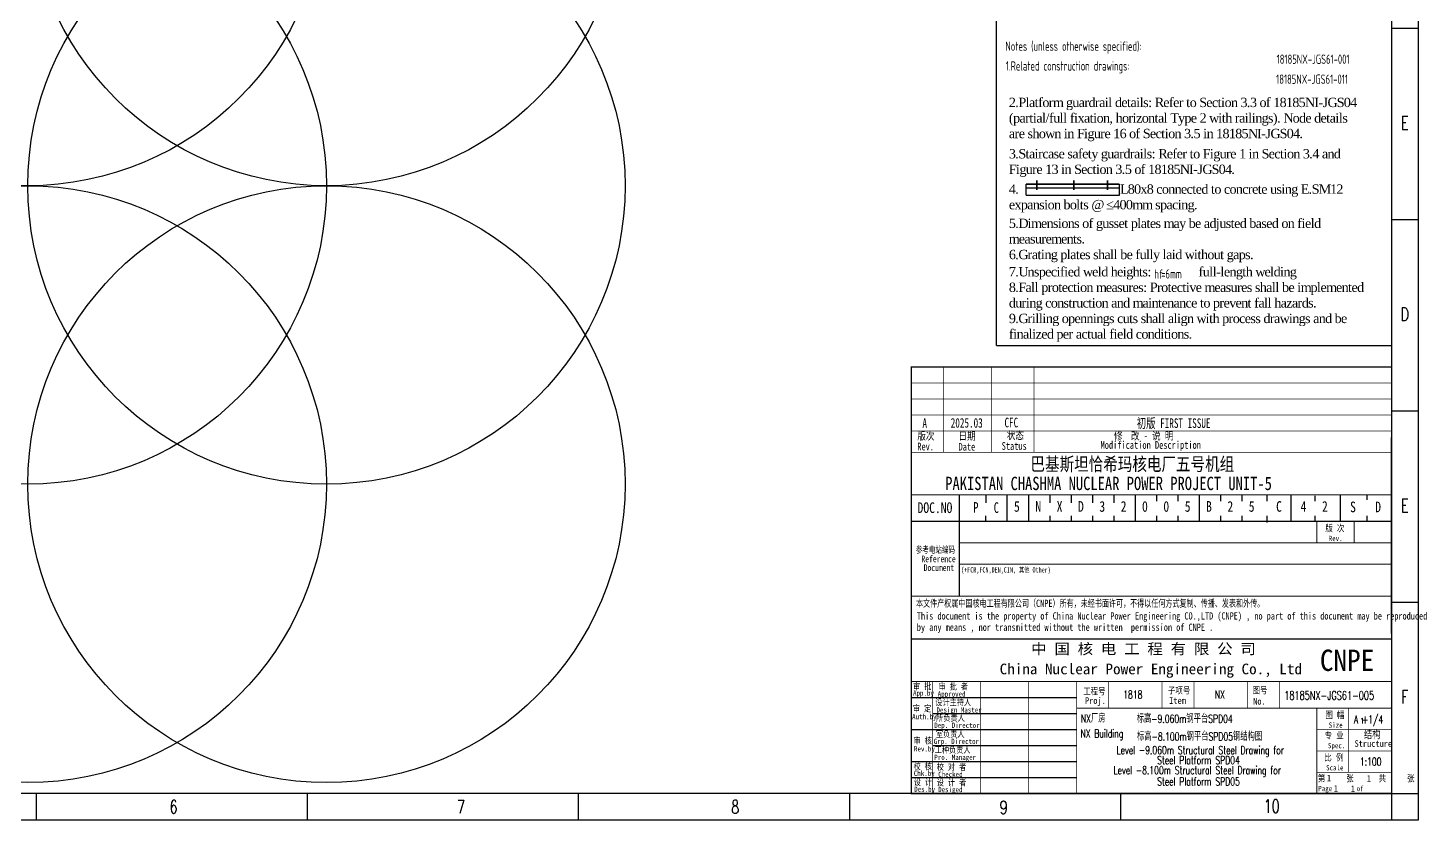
# Model space of a CAD drawing. Extents: x 8986 to 134227, y 7133 to 940687.
# Drawn here: x 61973 to 114088, y 490164 to 519882 of the extents above; entities that cross this region are included whole.
import ezdxf
from ezdxf.enums import TextEntityAlignment as Align

# ---------------------------------------------------------------- set-up
doc = ezdxf.new("R2010")
doc.units = 0
doc.linetypes.add('CONTINOUS', pattern=[0])
doc.layers.get('0').update_dxf_attribs({"linetype": 'CONTINUOUS'})
for name, color, linetype in [('1', 1, 'CONTINUOUS'), ('C77(文本)', 3, 'CONTINUOUS'), ('PUB_TEXT', 7, 'CONTINUOUS'), ('TK', 7, 'CONTINUOUS'), ('图框', 4, 'CONTINOUS'), ('标注', 3, 'CONTINUOUS')]:
    doc.layers.add(name, color=color, linetype=linetype)
doc.styles.add('CHINESE-3', font='romand.shx', dxfattribs={"width": 0.8, "bigfont": 'ochinese.shx'})
doc.styles.add('HZ', font='TXT.shx', dxfattribs={"width": 0.7, "bigfont": 'hz.shx'})
doc.styles.add('RH', font='romans.shx', dxfattribs={"width": 0.7, "bigfont": 'hz.shx'})
doc.styles.add('ROMAND', font='romand.shx', dxfattribs={"width": 0.7, "bigfont": 'ochinese.shx'})
doc.styles.add('TSSD_Rein', font='Tssdeng.shx', dxfattribs={"width": 0.7, "bigfont": 'hztxt.shx'})
doc.styles.add('宋体', font='', dxfattribs={"width": 0.7})
doc.styles.add('汉字', font='STFANGSO.TTF', dxfattribs={"width": 0.8, "height": 4})
doc.styles.get('宋体').set_extended_font_data('SimSun')

# ---------------------------------------------------------------- blocks, each defined once
blk = doc.blocks.new('*U49')
at = {"layer": '图框'}
blk.add_line((0, 500), (0, -500), dxfattribs=at)
blk = doc.blocks.new('*U50')
at = {"color": 0, "linetype": 'ByBlock', "lineweight": -2, "transparency": 16777216}
for p in [(50800, 0), (60960, 0), (71120, 0), (81280, 0), (91440, 0)]:
    blk.add_blockref('*U49', p, dxfattribs=at)

msp = doc.modelspace()

# ---------------------------------------------------------------- linework, layer by layer
at = {"color": 1}
for q in [(98281, 548564), (113096, 507973)]:
    msp.add_line((98281, 507973), q, dxfattribs=at)
at = {"color": 4, "linetype": 'Continuous'}
msp.add_line((96888, 502364), (96888, 498564), dxfattribs=at)
at = {"color": 4}
msp.add_line((97888, 502364), (97888, 502064), dxfattribs=at)
at = {"color": 0, "linetype": 'ByBlock', "ltscale": 0.1}
msp.add_lwpolyline([(8988, 549564), (114088, 549564), (114088, 490164), (8988, 490164)], close=True, dxfattribs=at)
for centre in [(61973, 525152), (73167, 525152), (61973, 513959), (73167, 513959), (61973, 502766), (73167, 502766)]:
    msp.add_circle(centre, 11193)
at = {"layer": '1', "color": 4}
for p, q in [((113055, 504500), (113055, 504500)), ((113055, 504500), (113055, 504500)), ((113055, 504500), (113055, 504500)), ((113055, 504500), (113055, 504500)), ((113055, 504500), (113055, 504500)), ((113055, 504500), (113055, 504500)), ((113055, 504500), (113055, 504500)), ((113055, 504500), (113055, 504500)), ((113088, 497170), (113088, 504500)), ((113088, 497170), (113088, 504500)), ((113058, 502988), (113058, 502988)), ((113058, 502988), (113058, 502988)), ((113058, 502988), (113058, 502988)), ((113058, 502988), (113058, 502988)), ((109325, 501385), (109325, 502385)), ((97888, 502264), (97888, 502264)), ((98688, 501364), (98688, 502364)), ((99488, 501364), (99488, 502364)), ((100288, 502064), (100288, 502364)), ((101088, 502064), (101088, 502364)), ((101888, 502064), (101888, 502364)), ((102688, 502064), (102688, 502364)), ((103488, 501364), (103488, 502364)), ((104288, 502135), (104288, 502364)), ((105088, 502135), (105088, 502364)), ((105888, 501364), (105888, 502364)), ((106688, 502135), (106688, 502364)), ((107488, 502135), (107488, 502364)), ((108425, 502135), (108425, 502364)), ((110225, 502135), (110225, 502335)), ((111175, 501364), (111175, 502364)), ((112175, 502185), (112175, 502374)), ((113088, 501364), (95088, 501364)), ((97888, 501364), (97888, 501585)), ((100288, 501364), (100288, 501585)), ((101088, 501364), (101088, 501585)), ((101888, 501364), (101888, 501585)), ((102688, 501364), (102688, 501585)), ((104288, 501364), (104288, 501585)), ((105088, 501364), (105088, 501585)), ((106688, 501364), (106688, 501585)), ((107488, 501364), (107488, 501585)), ((108425, 501335), (108425, 501585)), ((110225, 501385), (110225, 501585)), ((112175, 501385), (112175, 501585)), ((95088, 494764), (101288, 494764)), ((95888, 494164), (101288, 494164)), ((95088, 493564), (101288, 493564)), ((95888, 492964), (101288, 492964)), ((95088, 492364), (101288, 492364)), ((95088, 491764), (101288, 491764)), ((113088, 491164), (95088, 491164)), ((113088, 491164), (95088, 491164)), ((113088, 491164), (95088, 491164)), ((113088, 491164), (95088, 491164)), ((113088, 491164), (95088, 491164)), ((113088, 491164), (95088, 491164))]:
    msp.add_line(p, q, dxfattribs=at)
at = {"layer": '1', "color": 4, "ltscale": 0.8}
msp.add_line((95088, 500753), (95088, 494603), dxfattribs=at)
at = {"layer": '1', "color": 4, "const_width": 50}
for points in [[(95088, 491164), (113088, 491164), (113088, 507164), (95088, 507164)], [(95088, 496964), (113088, 496964), (113088, 491164), (95088, 491164)]]:
    msp.add_lwpolyline(points, close=True, dxfattribs=at)
at = {"layer": '1', "color": 4}
for points, const_width in [([(96288, 507164), (96288, 503964)], 30), ([(98088, 507164), (98088, 503964)], 30), ([(99688, 507164), (99688, 503964)], 30), ([(95088, 506564), (113088, 506564)], 30), ([(95088, 505964), (113088, 505964)], 30), ([(95088, 505364), (113088, 505364)], 30), ([(95088, 504764), (113088, 504764)], 30), ([(95088, 503964), (113088, 503964)], 30), ([(95088, 502364), (113088, 502364)], 30), ([(96888, 502364), (96888, 498564)], 30), ([(95088, 501364), (113088, 501364)], 30), ([(110288, 501364), (110288, 500564)], 30), ([(111688, 501364), (111688, 500564)], 30), ([(96888, 500564), (113088, 500564)], 30), ([(96888, 499764), (113088, 499764)], 30), ([(95088, 498564), (113088, 498564)], 30), ([(95088, 495364), (113088, 495364)], 30), ([(95888, 495364), (95888, 491164)], 30), ([(95888, 495364), (95888, 491164)], 30), ([(97688, 495364), (97688, 491164)], 30), ([(99488, 495364), (99488, 491164)], 30), ([(101288, 495364), (101288, 491164)], 30), ([(102488, 495364), (102488, 494364)], 25), ([(104488, 495364), (104488, 494364)], 25), ([(105688, 495364), (105688, 494364)], 25), ([(107688, 495364), (107688, 494364)], 25), ([(108888, 495364), (108888, 494364)], 25), ([(101288, 494364), (113088, 494364)], 30), ([(110288, 494364), (110288, 491164)], 30), ([(111488, 494364), (111488, 491964)], 25), ([(113088, 493564), (110288, 493564)], 25), ([(113088, 492764), (110288, 492764)], 25), ([(113088, 491964), (110288, 491964)], 25)]:
    msp.add_lwpolyline(points, dxfattribs=dict(at, const_width=const_width))
at = {"layer": 'C77(文本)', "color": 7, "linetype": 'Continuous'}
for p, q in [((99389, 513606), (99389, 514016)), ((99389, 513886), (102890, 513886)), ((102890, 513606), (102890, 514016)), ((99389, 513606), (102890, 513606))]:
    msp.add_line(p, q, dxfattribs=at)
at = {"layer": 'C77(文本)', "color": 7, "linetype": 'Continuous', "const_width": 62.5}
for points in [[(99389, 514016), (102889, 514016)], [(99799, 513796), (99799, 514166)], [(101179, 513796), (101179, 514166)], [(102439, 513796), (102439, 514166)]]:
    msp.add_lwpolyline(points, dxfattribs=at)
at = {"layer": '图框'}
for p, q in [((114088, 549564), (114088, 490164)), ((113088, 519864), (113088, 491164)), ((113088, 519864), (113088, 491164)), ((113088, 519864), (113088, 491164)), ((113088, 519864), (113088, 491164)), ((113088, 519864), (114088, 519864)), ((113088, 512689), (114088, 512689)), ((113088, 505514), (114088, 505514)), ((113088, 498339), (114088, 498339)), ((113088, 491164), (113088, 490164)), ((113088, 491164), (114088, 491164)), ((114088, 490164), (8988, 490164))]:
    msp.add_line(p, q, dxfattribs=at)
at = {"layer": '图框', "color": 1}
for p, q in [((113088, 548564), (113088, 491164)), ((113088, 491164), (11488, 491164))]:
    msp.add_line(p, q, dxfattribs=at)
at = {"layer": '图框', "color": 4}
msp.add_line((113088, 491164), (95088, 491164), dxfattribs=at)
msp.add_line((113088, 491164), (95088, 491164), dxfattribs=at)
msp.add_line((113088, 491164), (95088, 491164), dxfattribs=at)
msp.add_line((113088, 491164), (95088, 491164), dxfattribs=at)

# ---------------------------------------------------------------- block references
at = {"linetype": 'Continuous'}
msp.add_blockref('*U50', (11488, 490664), dxfattribs=at)

# ---------------------------------------------------------------- texts
at = {"color": 4, "linetype": 'Continuous', "style": '宋体', "width": 0.8}
for s, p in [('巴基斯坦恰希玛核电厂五号机组', (99554, 503271)), ('PAKISTAN CHASHMA NUCLEAR POWER PROJECT UNIT-5', (96359, 502545))]:
    msp.add_text(s, height=500, dxfattribs=at).set_placement(p)
for s, p in [('5', (98937, 501611)), ('N', (99737, 501611)), ('X', (100537, 501611)), ('D', (101337, 501611)), ('3', (102137, 501611)), ('2', (102937, 501611)), ('0', (103737, 501611)), ('B', (106137, 501611)), ('2', (106937, 501611)), ('5', (107737, 501611)), ('C', (108762, 501611)), ('4', (109682, 501611)), ('2', (110482, 501611)), ('S', (111534, 501594)), ('D', (112477, 501594))]:
    msp.add_text(s, height=400, dxfattribs=at).set_placement(p, align=Align.BOTTOM_LEFT)
at = {"color": 2, "linetype": 'Continuous', "style": '宋体', "width": 0.8}
for s, p in [('0', (104537, 501611)), ('5', (105337, 501611))]:
    msp.add_text(s, height=400, dxfattribs=at).set_placement(p, align=Align.BOTTOM_LEFT)
at = {"color": 4, "linetype": 'Continuous', "char_height": 400, "attachment_point": 5, "style": '宋体'}
for s, width, insert in [('P', 577.48, (97508, 501892)), ('C', 676.01, (98275, 501885))]:
    msp.add_mtext_dynamic_manual_height_columns(s, width=width, gutter_width=100, heights=[0], dxfattribs=dict(at, insert=insert))
at = {"layer": '1', "color": 4}
for s, height, style, width, p in [('A', 360, '宋体', 0.7, (95506, 504876)), ('2025.03', 360, '宋体', 0.7, (96566, 504885)), ('CFC', 360, '宋体', 0.7, (98581, 504898)), ('初版 FIRST ISSUE', 360, '宋体', 0.7, (103539, 504873)), ('版次', 288, '汉字', 0.8, (95313, 504430)), ('日期 ', 288, '汉字', 0.8, (96858, 504430)), ('状态', 288, '汉字', 0.8, (98666, 504451)), ('修  改 - 说 明', 288, '汉字', 0.8, (102683, 504435)), ('Rev.', 288, '汉字', 0.8, (95313, 504033)), ('Date', 288, '汉字', 0.8, (96858, 504027)), ('Status', 288, '汉字', 0.8, (98475, 504055)), ('Modification Description', 288, '汉字', 0.8, (102183, 504092)), ('DOC.NO', 400, '宋体', 0.8, (95322, 501685)), ('版 次', 250, '汉字', 0.8, (110607, 500991)), ('Rev.', 200, '汉字', 0.8, (110733, 500631)), ('审 批', 240, '汉字', 0.8, (95152, 495066)), ('审 批 者', 240, '汉字', 0.8, (96110, 495057)), ('App.by', 200, '汉字', 0.8, (95154, 494832)), ('设计主持人', 240, '汉字', 0.8, (95986, 494468)), ('Approved', 200, '汉字', 0.8, (96078, 494798)), ('Proj.', 250, '汉字', 0.8, (101598, 494525)), ('Item', 250, '汉字', 0.8, (104755, 494528)), ('No.', 250, '汉字', 0.8, (107903, 494500)), ('Auth.by', 200, '汉字', 0.8, (95120, 493948)), ('审 定', 240, '汉字', 0.8, (95148, 494236)), ('所负责人', 240, '汉字', 0.8, (96019, 493881)), ('Design Master', 200, '汉字', 0.8, (96031, 494200)), ('图 幅', 250, '汉字', 0.8, (110607, 493991)), ('Dep. Director', 200, '汉字', 0.8, (95950, 493624)), ('室负责人', 240, '汉字', 0.8, (96008, 493278)), ('Size', 200, '汉字', 0.8, (110733, 493631)), ('审 核', 240, '汉字', 0.8, (95172, 493030)), ('Grp. Director', 200, '汉字', 0.8, (95930, 493022)), ('专 业', 250, '汉字', 0.8, (110580, 493222)), ('Spec.', 200, '汉字', 0.8, (110705, 492862)), ('Structure', 250, '汉字', 0.8, (111703, 492914)), ('Rev.by', 200, '汉字', 0.8, (95189, 492742)), ('Pro. Manager', 200, '汉字', 0.8, (95951, 492423)), ('工种负责人', 240, '汉字', 0.8, (95965, 492688)), ('比 例', 250, '汉字', 0.8, (110567, 492393)), ('校 核', 240, '汉字', 0.8, (95173, 492067)), ('Chk.by', 200, '汉字', 0.8, (95182, 491822)), ('校 对 者', 240, '汉字', 0.8, (96041, 492043)), ('Checked', 200, '汉字', 0.8, (96098, 491786)), ('Scale', 200, '汉字', 0.8, (110635, 492033)), ('设 计', 240, '汉字', 0.8, (95181, 491473)), ('设 计 者', 240, '汉字', 0.8, (96041, 491458)), ('第     张      共     张', 250, '汉字', 0.8, (110326, 491609)), ('Page       of  ', 200, '汉字', 0.8, (110343, 491253)), ('1', 250, '汉字', 0.8, (110667, 491619)), ('1', 250, '汉字', 0.8, (110928, 491230)), ('1', 250, '汉字', 0.8, (111565, 491220)), ('1', 250, '汉字', 0.8, (112162, 491604)), ('Des.by', 200, '汉字', 0.8, (95197, 491228)), ('Desiged', 200, '汉字', 0.8, (96093, 491216))]:
    msp.add_text(s, height=height, dxfattribs=dict(at, style=style, width=width)).set_placement(p)
at = {"layer": '1', "color": 4, "ltscale": 0.8}
for s, height, style, width, p in [('参考电站编码', 250, '宋体', 0.7, (95257, 500185)), ('Reference', 250, '宋体', 0.7, (95468, 499839)), ('Document', 250, '宋体', 0.7, (95552, 499509)), ('(+FCR,FCN,DEN,CIN, 其他 Other)', 200, '宋体', 0.7, (96955, 499453)), ('本文件产权属中国核电工程有限公司（CNPE）所有，未经书面许可，不得以任何方式复制、传播、发表和外传。', 270, '宋体', 0.7, (95265, 498164)), ('This document is the property of China Nuclear Power Engineering CO.,LTD (CNPE) , no part of this document may be reproduced ', 270, '宋体', 0.7, (95296, 497690)), ('by any means , nor transmitted without the written  permission of CNPE .', 270, '宋体', 0.7, (95296, 497266)), ('工程号', 250, '汉字', 0.8, (101530, 494876)), ('子项号', 250, '汉字', 0.8, (104709, 494908)), ('图号', 250, '汉字', 0.8, (107881, 494915))]:
    msp.add_text(s, height=height, dxfattribs=dict(at, style=style, width=width)).set_placement(p)
at = {"layer": '1', "color": 4, "style": '宋体'}
for s, width, p, p2 in [('中 国 核 电 工 程 有 限 公 司', 1.015354, (99580, 496391), (108002, 496391)), ('China Nuclear Power Engineering Co., Ltd', 0.990448, (98401, 495636), (109733, 495636))]:
    msp.add_text(s, height=400, dxfattribs=dict(at, width=width)).set_placement(p, p2, align=Align.FIT)
at = {"layer": 'C77(文本)', "style": 'TSSD_Rein', "width": 0.7}
for s, p in [(' Notes (unless otherwise specified):   ', (98467, 519018)), ('1.Related construction drawings:  ', (98630, 518277)), ('18185NX-JGS61-001', (108781, 518529)), ('18185NX-JGS61-011', (108764, 517780)), ('h%%142f', (104202, 510470)), ('=6mm', (104458, 510478, 0))]:
    msp.add_text(s, height=350, dxfattribs=at).set_placement(p)
at = {"layer": 'C77(文本)', "char_height": 350, "attachment_point": 1, "style": 'TSSD_Rein'}
for s, width, insert in [('{\\fTimes New Roman|b0|i0|c0|p18;\\W1;\\T0.9;2.Platform guardrail details: Refer to Section 3.3 of 18185NI-JGS04 (partial/full fixation, horizontal Type 2 with railings). Node details are shown in Figure 16 of Section 3.5 in 18185NI-JGS04.}', 13014.8, (98746, 517259)), ('\\pt1050;{\\fTimes New Roman|b0|i0|c0|p18;\\W1;\\T0.9;3.Staircase safety guardrails: Refer to Figure 1 in Section 3.4 and Figure 13 in Section 3.5 of 18185NI-JGS04.  }', 13014.8, (98746, 515334)), ('\\pt1050;{\\fTimes New Roman|b0|i0|c0|p18;\\W1;\\T0.9;4.                                L80x8 connected to concrete using E.SM12 expansion bolts @ \\fTimes New Roman|b0|i0|c134|p18;≤\\fTimes New Roman|b0|i0|c0|p18;400mm spacing.}', 13014.8, (98746, 514008)), ('\\pt1050;{\\fTimes New Roman|b0|i0|c0|p18;\\W1;\\T0.9;5.Dimensions of gusset plates may be adjusted based on field measurements.}', 13014.8, (98746, 512725)), ('\\pt1050;{\\fTimes New Roman|b0|i0|c0|p18;\\W1;\\T0.9;6.Grating plates shall be fully laid without gaps.  }', 13014.8, (98746, 511555)), ('\\pt1050;{\\fTimes New Roman|b0|i0|c0|p18;\\W1;\\T0.9;7.Unspecified weld heights:               full-length welding   \\P8.Fall protection measures: Protective measures shall be implemented during construction and maintenance to prevent fall hazards.  \\P\\ptz;9.Grilling opennings cuts shall align with process drawings and be finalized per actual field conditions.}', 13490.1, (98746, 510908))]:
    msp.add_mtext_dynamic_manual_height_columns(s, width=width, gutter_width=5000, heights=[0], dxfattribs=dict(at, insert=insert))
at = {"layer": 'PUB_TEXT', "color": 4, "style": '宋体', "width": 0.891618}
msp.add_text('CNPE', height=800, dxfattribs=at).set_placement((110402, 495762), (112442, 495762), align=Align.FIT)
at = {"layer": 'TK', "color": 4}
for s, style, width, p in [('1818', 'ROMAND', 0.7, (103032, 494726)), ('NX', 'ROMAND', 0.7, (106461, 494726)), ('结构', 'CHINESE-3', 0.8, (112052, 493207))]:
    msp.add_text(s, height=300, dxfattribs=dict(at, style=style, width=width)).set_placement(p)
at = {"layer": 'TK', "color": 2, "style": 'RH', "width": 0.7}
for s, p in [('NX厂房', (101446, 493831)), ('NX Building', (101426, 493265)), ('Level -9.060m Structural Steel Drawing for', (102783, 492645)), (' Steel Platform SPD04', (104163, 492265)), ('Level -8.100m Structural Steel Drawing for', (102670, 491888)), (' Steel Platform SPD05', (104163, 491466))]:
    msp.add_text(s, height=300, dxfattribs=at).set_placement(p)
at = {"layer": 'TK', "color": 3, "style": 'RH', "width": 0.7}
for s, p in [('标高-9.060m钢平台SPD04', (103539, 493817)), ('标高-8.100m钢平台SPD05钢结构图', (103550, 493152))]:
    msp.add_text(s, height=300, dxfattribs=at).set_placement(p)
at = {"layer": 'TK', "color": 0, "style": 'ROMAND', "width": 0.7}
for s, height, p in [('A +1/4', 300, (111678, 493793)), ('1', 200, (111915, 493793))]:
    msp.add_text(s, height=height, dxfattribs=at).set_placement(p)
at = {"layer": 'TK', "style": 'ROMAND', "width": 0.7}
msp.add_text('1:100', height=300, dxfattribs=at).set_placement((111902, 492211))
at = {"layer": '图框', "style": 'HZ', "width": 0.7}
for s, p in [('E', (113584, 516065)), ('D', (113584, 508890)), ('E', (113584, 501715)), ('F', (113584, 494540)), ('10', (108596, 490439)), ('6', (67437, 490418)), ('7', (78208, 490414)), ('8', (88488, 490414)), ('9', (98551, 490390))]:
    msp.add_text(s, height=500, dxfattribs=at).set_placement(p, align=Align.CENTER)
at = {"layer": '标注', "color": 4, "ltscale": 0.001, "style": 'ROMAND', "width": 0.7}
msp.add_text('18185NX-JGS61-005', height=320, dxfattribs=at).set_placement((109066, 494684))

doc.saveas('drawing.dxf')
